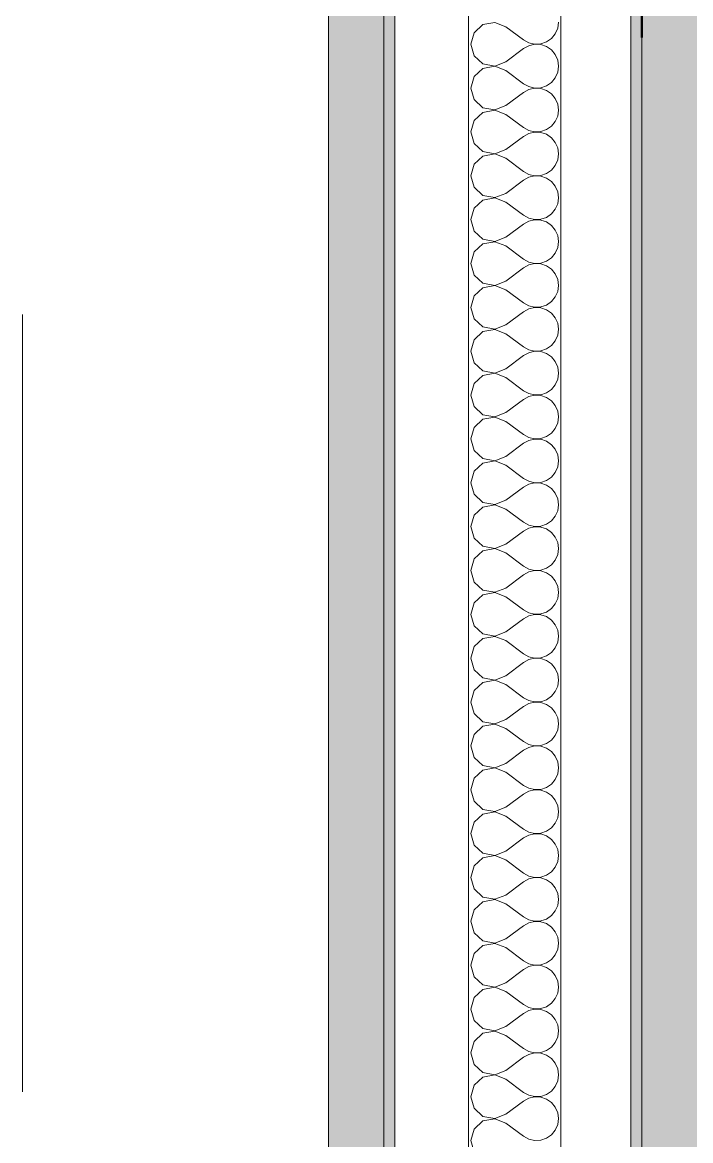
# Model space of a CAD drawing. Header units: millimetres. Extents: x -48147 to 1428745, y -495156 to 18123.
# Drawn here: x 1375173 to 1375628, y -475525 to -474764 of the extents above; entities that cross this region are included whole.
import ezdxf
from ezdxf.enums import TextEntityAlignment as Align

# ---------------------------------------------------------------- set-up
doc = ezdxf.new("R2010")
doc.units = ezdxf.units.MM
doc.header["$MEASUREMENT"] = 0
doc.linetypes.add('Double Dashed', pattern=[1093.611073, 529.166651, -211.666656, 141.111112, -211.666656])
doc.linetypes.add('Wipeout_Contour', pattern=[1000, 0, -1000])
for name, color, linetype in [('New_A-15-MG_Structural_Grid_Phase_2', 7, 'Continuous'), ('New_A-20-M_Ceiling', 7, 'Continuous'), ('New_A-25-M_Wall_Int', 7, 'Continuous')]:
    doc.layers.add(name, color=color, linetype=linetype)
for name, color, linetype, lineweight, true_color in [('New_A-15-MG_Structural_Grid_Phase_2_Pen_No__222', 7, 'Continuous', 13, 0x65af33), ('New_A-20-M_Ceiling_Pen_No__107', 7, 'Continuous', 15, 0xa6a6a6), ('New_A-20-M_Ceiling_Pen_No__29', 7, 'Continuous', 50, 0x2a2a2a), ('New_A-25-M_Wall_Int_Pen_No__107', 7, 'Continuous', 15, 0xa6a6a6)]:
    doc.layers.add(name, color=color, linetype=linetype, lineweight=lineweight, true_color=true_color)
doc.layers.add('New_A-25-M_Wall_Int_Pen_No__1', color=7, linetype='Continuous', lineweight=13)
doc.styles.add('GENERATED_STYLE_2', font='')
doc.styles.get('GENERATED_STYLE_2').set_extended_font_data('Swis721 BT')

# ---------------------------------------------------------------- blocks, each defined once
blk = doc.blocks.new('*X47', base_point=(1341556.51, -489898.95))
at = {"layer": 'New_A-25-M_Wall_Int_Pen_No__107', "linetype": 'Continuous'}
for p, q in [((1375486.92, -474765.1), (1375480.9, -474770.6)), ((1375494.93, -474763.59), (1375486.92, -474765.1)), ((1375502.55, -474766.51), (1375494.93, -474763.59)), ((1375502.55, -474766.51), (1375514.49, -474775.47)), ((1375537.81, -474767.6), (1375538.37, -474763.53)), ((1375480.9, -474770.6), (1375478.67, -474778.45)), ((1375533.52, -474774.54), (1375536.14, -474771.37)), ((1375536.14, -474771.37), (1375537.81, -474767.6)), ((1375478.67, -474778.45), (1375480.9, -474786.3)), ((1375502.55, -474790.39), (1375514.49, -474781.44)), ((1375514.49, -474775.47), (1375518.09, -474777.46)), ((1375518.09, -474779.45), (1375514.49, -474781.44)), ((1375518.09, -474777.46), (1375522.11, -474778.39)), ((1375522.11, -474778.51), (1375518.09, -474779.45)), ((1375522.11, -474778.39), (1375526.22, -474778.19)), ((1375526.22, -474778.71), (1375522.11, -474778.51)), ((1375526.22, -474778.19), (1375530.12, -474776.88)), ((1375530.12, -474780.03), (1375526.22, -474778.71)), ((1375530.12, -474776.88), (1375533.52, -474774.54)), ((1375533.52, -474782.36), (1375530.12, -474780.03)), ((1375480.9, -474786.3), (1375486.92, -474791.8)), ((1375536.14, -474785.53), (1375533.52, -474782.36)), ((1375537.81, -474789.3), (1375536.14, -474785.53)), ((1375538.37, -474793.38), (1375537.81, -474789.3)), ((1375486.92, -474794.96), (1375480.9, -474800.46)), ((1375486.92, -474791.8), (1375494.93, -474793.32)), ((1375494.93, -474793.44), (1375486.92, -474794.96)), ((1375494.93, -474793.32), (1375502.55, -474790.39)), ((1375502.55, -474796.37), (1375494.93, -474793.44)), ((1375502.55, -474796.37), (1375514.49, -474805.32)), ((1375537.81, -474797.46), (1375538.37, -474793.38)), ((1375480.9, -474800.46), (1375478.67, -474808.31)), ((1375530.12, -474806.73), (1375533.52, -474804.4)), ((1375533.52, -474804.4), (1375536.14, -474801.23)), ((1375536.14, -474801.23), (1375537.81, -474797.46)), ((1375478.67, -474808.31), (1375480.9, -474816.15)), ((1375502.55, -474820.25), (1375514.49, -474811.29)), ((1375514.49, -474805.32), (1375518.09, -474807.31)), ((1375518.09, -474809.3), (1375514.49, -474811.29)), ((1375518.09, -474807.31), (1375522.11, -474808.25)), ((1375522.11, -474808.37), (1375518.09, -474809.3)), ((1375522.11, -474808.25), (1375526.22, -474808.05)), ((1375526.22, -474808.57), (1375522.11, -474808.37)), ((1375526.22, -474808.05), (1375530.12, -474806.73)), ((1375530.12, -474809.88), (1375526.22, -474808.57)), ((1375533.52, -474812.22), (1375530.12, -474809.88)), ((1375536.14, -474815.39), (1375533.52, -474812.22)), ((1375480.9, -474816.15), (1375486.92, -474821.66)), ((1375537.81, -474819.15), (1375536.14, -474815.39)), ((1375538.37, -474823.23), (1375537.81, -474819.15)), ((1375486.92, -474824.81), (1375480.9, -474830.31)), ((1375486.92, -474821.66), (1375494.93, -474823.17)), ((1375494.93, -474823.29), (1375486.92, -474824.81)), ((1375494.93, -474823.17), (1375502.55, -474820.25)), ((1375502.55, -474826.22), (1375494.93, -474823.29)), ((1375502.55, -474826.22), (1375514.49, -474835.18)), ((1375536.14, -474831.08), (1375537.81, -474827.31)), ((1375537.81, -474827.31), (1375538.37, -474823.23)), ((1375480.9, -474830.31), (1375478.67, -474838.16)), ((1375514.49, -474835.18), (1375518.09, -474837.17)), ((1375530.12, -474836.59), (1375533.52, -474834.25)), ((1375533.52, -474834.25), (1375536.14, -474831.08)), ((1375478.67, -474838.16), (1375480.9, -474846.01)), ((1375502.55, -474850.1), (1375514.49, -474841.15)), ((1375518.09, -474839.15), (1375514.49, -474841.15)), ((1375518.09, -474837.17), (1375522.11, -474838.1)), ((1375522.11, -474838.22), (1375518.09, -474839.15)), ((1375522.11, -474838.1), (1375526.22, -474837.9)), ((1375526.22, -474838.42), (1375522.11, -474838.22)), ((1375526.22, -474837.9), (1375530.12, -474836.59)), ((1375530.12, -474839.74), (1375526.22, -474838.42)), ((1375533.52, -474842.07), (1375530.12, -474839.74)), ((1375536.14, -474845.24), (1375533.52, -474842.07)), ((1375480.9, -474846.01), (1375486.92, -474851.51)), ((1375494.93, -474853.03), (1375502.55, -474850.1)), ((1375537.81, -474849.01), (1375536.14, -474845.24)), ((1375538.37, -474853.09), (1375537.81, -474849.01)), ((1375486.92, -474854.66), (1375480.9, -474860.17)), ((1375486.92, -474851.51), (1375494.93, -474853.03)), ((1375494.93, -474853.15), (1375486.92, -474854.66)), ((1375502.55, -474856.07), (1375494.93, -474853.15)), ((1375502.55, -474856.07), (1375514.49, -474865.03)), ((1375536.14, -474860.94), (1375537.81, -474857.17)), ((1375537.81, -474857.17), (1375538.37, -474853.09)), ((1375480.9, -474860.17), (1375478.67, -474868.02)), ((1375514.49, -474865.03), (1375518.09, -474867.02)), ((1375530.12, -474866.44), (1375533.52, -474864.11)), ((1375533.52, -474864.11), (1375536.14, -474860.94)), ((1375478.67, -474868.02), (1375480.9, -474875.86)), ((1375502.55, -474879.96), (1375514.49, -474871)), ((1375518.09, -474869.01), (1375514.49, -474871)), ((1375518.09, -474867.02), (1375522.11, -474867.95)), ((1375522.11, -474868.08), (1375518.09, -474869.01)), ((1375522.11, -474867.95), (1375526.22, -474867.76)), ((1375526.22, -474868.28), (1375522.11, -474868.08)), ((1375526.22, -474867.76), (1375530.12, -474866.44)), ((1375530.12, -474869.59), (1375526.22, -474868.28)), ((1375533.52, -474871.92), (1375530.12, -474869.59)), ((1375536.14, -474875.09), (1375533.52, -474871.92)), ((1375480.9, -474875.86), (1375486.92, -474881.37)), ((1375494.93, -474882.88), (1375502.55, -474879.96)), ((1375537.81, -474878.86), (1375536.14, -474875.09)), ((1375538.37, -474882.94), (1375537.81, -474878.86)), ((1375486.92, -474884.52), (1375480.9, -474890.02)), ((1375486.92, -474881.37), (1375494.93, -474882.88)), ((1375494.93, -474883), (1375486.92, -474884.52)), ((1375502.55, -474885.93), (1375494.93, -474883)), ((1375502.55, -474885.93), (1375514.49, -474894.88)), ((1375536.14, -474890.79), (1375537.81, -474887.02)), ((1375537.81, -474887.02), (1375538.37, -474882.94)), ((1375480.9, -474890.02), (1375478.67, -474897.87)), ((1375514.49, -474894.88), (1375518.09, -474896.88)), ((1375530.12, -474896.29), (1375533.52, -474893.96)), ((1375533.52, -474893.96), (1375536.14, -474890.79)), ((1375478.67, -474897.87), (1375480.9, -474905.72)), ((1375502.55, -474909.81), (1375514.49, -474900.85)), ((1375518.09, -474898.86), (1375514.49, -474900.85)), ((1375518.09, -474896.88), (1375522.11, -474897.81)), ((1375522.11, -474897.93), (1375518.09, -474898.86)), ((1375522.11, -474897.81), (1375526.22, -474897.61)), ((1375526.22, -474898.13), (1375522.11, -474897.93)), ((1375526.22, -474897.61), (1375530.12, -474896.29)), ((1375530.12, -474899.45), (1375526.22, -474898.13)), ((1375533.52, -474901.78), (1375530.12, -474899.45)), ((1375536.14, -474904.95), (1375533.52, -474901.78)), ((1375480.9, -474905.72), (1375486.92, -474911.22)), ((1375486.92, -474911.22), (1375494.93, -474912.74)), ((1375494.93, -474912.74), (1375502.55, -474909.81)), ((1375537.81, -474908.72), (1375536.14, -474904.95)), ((1375538.37, -474912.8), (1375537.81, -474908.72)), ((1375486.92, -474914.37), (1375480.9, -474919.88)), ((1375494.93, -474912.86), (1375486.92, -474914.37)), ((1375502.55, -474915.78), (1375494.93, -474912.86)), ((1375502.55, -474915.78), (1375514.49, -474924.74)), ((1375536.14, -474920.64), (1375537.81, -474916.88)), ((1375537.81, -474916.88), (1375538.37, -474912.8)), ((1375480.9, -474919.88), (1375478.67, -474927.72)), ((1375514.49, -474924.74), (1375518.09, -474926.73)), ((1375526.22, -474927.46), (1375530.12, -474926.15)), ((1375530.12, -474926.15), (1375533.52, -474923.82)), ((1375533.52, -474923.82), (1375536.14, -474920.64)), ((1375478.67, -474927.72), (1375480.9, -474935.57)), ((1375502.55, -474939.67), (1375514.49, -474930.71)), ((1375518.09, -474928.72), (1375514.49, -474930.71)), ((1375518.09, -474926.73), (1375522.11, -474927.66)), ((1375522.11, -474927.78), (1375518.09, -474928.72)), ((1375522.11, -474927.66), (1375526.22, -474927.46)), ((1375526.22, -474927.98), (1375522.11, -474927.78)), ((1375530.12, -474929.3), (1375526.22, -474927.98)), ((1375533.52, -474931.63), (1375530.12, -474929.3)), ((1375536.14, -474934.8), (1375533.52, -474931.63)), ((1375480.9, -474935.57), (1375486.92, -474941.08)), ((1375486.92, -474941.08), (1375494.93, -474942.59)), ((1375494.93, -474942.59), (1375502.55, -474939.67)), ((1375537.81, -474938.57), (1375536.14, -474934.8)), ((1375538.37, -474942.65), (1375537.81, -474938.57)), ((1375486.92, -474944.23), (1375480.9, -474949.73)), ((1375494.93, -474942.71), (1375486.92, -474944.23)), ((1375502.55, -474945.64), (1375494.93, -474942.71)), ((1375502.55, -474945.64), (1375514.49, -474954.59)), ((1375536.14, -474950.5), (1375537.81, -474946.73)), ((1375537.81, -474946.73), (1375538.37, -474942.65)), ((1375480.9, -474949.73), (1375478.67, -474957.58)), ((1375514.49, -474954.59), (1375518.09, -474956.59)), ((1375518.09, -474956.59), (1375522.11, -474957.52)), ((1375526.22, -474957.32), (1375530.12, -474956)), ((1375530.12, -474956), (1375533.52, -474953.67)), ((1375533.52, -474953.67), (1375536.14, -474950.5)), ((1375478.67, -474957.58), (1375480.9, -474965.43)), ((1375502.55, -474969.52), (1375514.49, -474960.56)), ((1375518.09, -474958.57), (1375514.49, -474960.56)), ((1375522.11, -474957.64), (1375518.09, -474958.57)), ((1375522.11, -474957.52), (1375526.22, -474957.32)), ((1375526.22, -474957.84), (1375522.11, -474957.64)), ((1375530.12, -474959.15), (1375526.22, -474957.84)), ((1375533.52, -474961.49), (1375530.12, -474959.15)), ((1375536.14, -474964.66), (1375533.52, -474961.49)), ((1375537.81, -474968.43), (1375536.14, -474964.66)), ((1375480.9, -474965.43), (1375486.92, -474970.93)), ((1375486.92, -474970.93), (1375494.93, -474972.44)), ((1375494.93, -474972.44), (1375502.55, -474969.52)), ((1375538.37, -474972.51), (1375537.81, -474968.43)), ((1375480.9, -474979.58), (1375478.67, -474987.43)), ((1375486.92, -474974.08), (1375480.9, -474979.58)), ((1375494.93, -474972.57), (1375486.92, -474974.08)), ((1375502.55, -474975.49), (1375494.93, -474972.57)), ((1375502.55, -474975.49), (1375514.49, -474984.45)), ((1375536.14, -474980.35), (1375537.81, -474976.58)), ((1375537.81, -474976.58), (1375538.37, -474972.51)), ((1375478.67, -474987.43), (1375480.9, -474995.28)), ((1375514.49, -474984.45), (1375518.09, -474986.44)), ((1375518.09, -474986.44), (1375522.11, -474987.37)), ((1375522.11, -474987.49), (1375518.09, -474988.42)), ((1375522.11, -474987.37), (1375526.22, -474987.17)), ((1375526.22, -474987.69), (1375522.11, -474987.49)), ((1375526.22, -474987.17), (1375530.12, -474985.86)), ((1375530.12, -474985.86), (1375533.52, -474983.52)), ((1375533.52, -474983.52), (1375536.14, -474980.35)), ((1375502.55, -474999.37), (1375514.49, -474990.42)), ((1375518.09, -474988.42), (1375514.49, -474990.42)), ((1375530.12, -474989.01), (1375526.22, -474987.69)), ((1375533.52, -474991.34), (1375530.12, -474989.01)), ((1375536.14, -474994.51), (1375533.52, -474991.34)), ((1375537.81, -474998.28), (1375536.14, -474994.51)), ((1375480.9, -474995.28), (1375486.92, -475000.78)), ((1375486.92, -475000.78), (1375494.93, -475002.3)), ((1375494.93, -475002.42), (1375486.92, -475003.94)), ((1375494.93, -475002.3), (1375502.55, -474999.37)), ((1375502.55, -475005.34), (1375494.93, -475002.42)), ((1375538.37, -475002.36), (1375537.81, -474998.28)), ((1375537.81, -475006.44), (1375538.37, -475002.36)), ((1375480.9, -475009.44), (1375478.67, -475017.29)), ((1375486.92, -475003.94), (1375480.9, -475009.44)), ((1375502.55, -475005.34), (1375514.49, -475014.3)), ((1375533.52, -475013.38), (1375536.14, -475010.21)), ((1375536.14, -475010.21), (1375537.81, -475006.44)), ((1375478.67, -475017.29), (1375480.9, -475025.13)), ((1375514.49, -475014.3), (1375518.09, -475016.29)), ((1375518.09, -475016.29), (1375522.11, -475017.23)), ((1375522.11, -475017.35), (1375518.09, -475018.28)), ((1375522.11, -475017.23), (1375526.22, -475017.03)), ((1375526.22, -475017.55), (1375522.11, -475017.35)), ((1375526.22, -475017.03), (1375530.12, -475015.71)), ((1375530.12, -475018.86), (1375526.22, -475017.55)), ((1375530.12, -475015.71), (1375533.52, -475013.38)), ((1375480.9, -475025.13), (1375486.92, -475030.64)), ((1375502.55, -475029.23), (1375514.49, -475020.27)), ((1375518.09, -475018.28), (1375514.49, -475020.27)), ((1375533.52, -475021.19), (1375530.12, -475018.86)), ((1375536.14, -475024.37), (1375533.52, -475021.19)), ((1375537.81, -475028.13), (1375536.14, -475024.37)), ((1375486.92, -475030.64), (1375494.93, -475032.15)), ((1375494.93, -475032.27), (1375486.92, -475033.79)), ((1375494.93, -475032.15), (1375502.55, -475029.23)), ((1375502.55, -475035.2), (1375494.93, -475032.27)), ((1375538.37, -475032.21), (1375537.81, -475028.13)), ((1375537.81, -475036.29), (1375538.37, -475032.21)), ((1375480.9, -475039.29), (1375478.67, -475047.14)), ((1375486.92, -475033.79), (1375480.9, -475039.29)), ((1375502.55, -475035.2), (1375514.49, -475044.16)), ((1375533.52, -475043.23), (1375536.14, -475040.06)), ((1375536.14, -475040.06), (1375537.81, -475036.29)), ((1375478.67, -475047.14), (1375480.9, -475054.99)), ((1375514.49, -475044.16), (1375518.09, -475046.15)), ((1375518.09, -475048.13), (1375514.49, -475050.13)), ((1375518.09, -475046.15), (1375522.11, -475047.08)), ((1375522.11, -475047.2), (1375518.09, -475048.13)), ((1375522.11, -475047.08), (1375526.22, -475046.88)), ((1375526.22, -475047.4), (1375522.11, -475047.2)), ((1375526.22, -475046.88), (1375530.12, -475045.56)), ((1375530.12, -475048.72), (1375526.22, -475047.4)), ((1375530.12, -475045.56), (1375533.52, -475043.23)), ((1375480.9, -475054.99), (1375486.92, -475060.49)), ((1375502.55, -475059.08), (1375514.49, -475050.13)), ((1375533.52, -475051.05), (1375530.12, -475048.72)), ((1375536.14, -475054.22), (1375533.52, -475051.05)), ((1375537.81, -475057.99), (1375536.14, -475054.22)), ((1375486.92, -475063.64), (1375480.9, -475069.15)), ((1375486.92, -475060.49), (1375494.93, -475062.01)), ((1375494.93, -475062.13), (1375486.92, -475063.64)), ((1375494.93, -475062.01), (1375502.55, -475059.08)), ((1375502.55, -475065.05), (1375494.93, -475062.13)), ((1375538.37, -475062.07), (1375537.81, -475057.99)), ((1375537.81, -475066.15), (1375538.37, -475062.07)), ((1375480.9, -475069.15), (1375478.67, -475077)), ((1375502.55, -475065.05), (1375514.49, -475074.01)), ((1375533.52, -475073.09), (1375536.14, -475069.92)), ((1375536.14, -475069.92), (1375537.81, -475066.15)), ((1375478.67, -475077), (1375480.9, -475084.84)), ((1375514.49, -475074.01), (1375518.09, -475076)), ((1375518.09, -475077.99), (1375514.49, -475079.98)), ((1375518.09, -475076), (1375522.11, -475076.93)), ((1375522.11, -475077.06), (1375518.09, -475077.99)), ((1375522.11, -475076.93), (1375526.22, -475076.74)), ((1375526.22, -475077.25), (1375522.11, -475077.06)), ((1375526.22, -475076.74), (1375530.12, -475075.42)), ((1375530.12, -475078.57), (1375526.22, -475077.25)), ((1375530.12, -475075.42), (1375533.52, -475073.09)), ((1375533.52, -475080.9), (1375530.12, -475078.57)), ((1375480.9, -475084.84), (1375486.92, -475090.35)), ((1375502.55, -475088.94), (1375514.49, -475079.98)), ((1375536.14, -475084.07), (1375533.52, -475080.9)), ((1375537.81, -475087.84), (1375536.14, -475084.07)), ((1375486.92, -475093.5), (1375480.9, -475099)), ((1375486.92, -475090.35), (1375494.93, -475091.86)), ((1375494.93, -475091.98), (1375486.92, -475093.5)), ((1375494.93, -475091.86), (1375502.55, -475088.94)), ((1375502.55, -475094.91), (1375494.93, -475091.98)), ((1375538.37, -475091.92), (1375537.81, -475087.84)), ((1375537.81, -475096), (1375538.37, -475091.92)), ((1375480.9, -475099), (1375478.67, -475106.85)), ((1375502.55, -475094.91), (1375514.49, -475103.86)), ((1375533.52, -475102.94), (1375536.14, -475099.77)), ((1375536.14, -475099.77), (1375537.81, -475096)), ((1375478.67, -475106.85), (1375480.9, -475114.7)), ((1375514.49, -475103.86), (1375518.09, -475105.86)), ((1375518.09, -475107.84), (1375514.49, -475109.83)), ((1375518.09, -475105.86), (1375522.11, -475106.79)), ((1375522.11, -475106.91), (1375518.09, -475107.84)), ((1375522.11, -475106.79), (1375526.22, -475106.59)), ((1375526.22, -475107.11), (1375522.11, -475106.91)), ((1375526.22, -475106.59), (1375530.12, -475105.27)), ((1375530.12, -475108.43), (1375526.22, -475107.11)), ((1375530.12, -475105.27), (1375533.52, -475102.94)), ((1375533.52, -475110.76), (1375530.12, -475108.43)), ((1375480.9, -475114.7), (1375486.92, -475120.2)), ((1375502.55, -475118.79), (1375514.49, -475109.83)), ((1375536.14, -475113.93), (1375533.52, -475110.76)), ((1375537.81, -475117.7), (1375536.14, -475113.93)), ((1375486.92, -475123.35), (1375480.9, -475128.86)), ((1375486.92, -475120.2), (1375494.93, -475121.72)), ((1375494.93, -475121.84), (1375486.92, -475123.35)), ((1375494.93, -475121.72), (1375502.55, -475118.79)), ((1375502.55, -475124.76), (1375494.93, -475121.84)), ((1375538.37, -475121.78), (1375537.81, -475117.7)), ((1375537.81, -475125.86), (1375538.37, -475121.78)), ((1375480.9, -475128.86), (1375478.67, -475136.7)), ((1375502.55, -475124.76), (1375514.49, -475133.72)), ((1375533.52, -475132.8), (1375536.14, -475129.62)), ((1375536.14, -475129.62), (1375537.81, -475125.86)), ((1375478.67, -475136.7), (1375480.9, -475144.55)), ((1375502.55, -475148.65), (1375514.49, -475139.69)), ((1375514.49, -475133.72), (1375518.09, -475135.71)), ((1375518.09, -475137.7), (1375514.49, -475139.69)), ((1375518.09, -475135.71), (1375522.11, -475136.64)), ((1375522.11, -475136.76), (1375518.09, -475137.7)), ((1375522.11, -475136.64), (1375526.22, -475136.44)), ((1375526.22, -475136.96), (1375522.11, -475136.76)), ((1375526.22, -475136.44), (1375530.12, -475135.13)), ((1375530.12, -475138.28), (1375526.22, -475136.96)), ((1375530.12, -475135.13), (1375533.52, -475132.8)), ((1375533.52, -475140.61), (1375530.12, -475138.28)), ((1375480.9, -475144.55), (1375486.92, -475150.05)), ((1375536.14, -475143.78), (1375533.52, -475140.61)), ((1375537.81, -475147.55), (1375536.14, -475143.78)), ((1375486.92, -475153.21), (1375480.9, -475158.71)), ((1375486.92, -475150.05), (1375494.93, -475151.57)), ((1375494.93, -475151.69), (1375486.92, -475153.21)), ((1375494.93, -475151.57), (1375502.55, -475148.65)), ((1375502.55, -475154.62), (1375494.93, -475151.69)), ((1375502.55, -475154.62), (1375514.49, -475163.57)), ((1375538.37, -475151.63), (1375537.81, -475147.55)), ((1375537.81, -475155.71), (1375538.37, -475151.63)), ((1375480.9, -475158.71), (1375478.67, -475166.56)), ((1375530.12, -475164.98), (1375533.52, -475162.65)), ((1375533.52, -475162.65), (1375536.14, -475159.48)), ((1375536.14, -475159.48), (1375537.81, -475155.71)), ((1375478.67, -475166.56), (1375480.9, -475174.41)), ((1375502.55, -475178.5), (1375514.49, -475169.54)), ((1375514.49, -475163.57), (1375518.09, -475165.57)), ((1375518.09, -475167.55), (1375514.49, -475169.54)), ((1375518.09, -475165.57), (1375522.11, -475166.5)), ((1375522.11, -475166.62), (1375518.09, -475167.55)), ((1375522.11, -475166.5), (1375526.22, -475166.3)), ((1375526.22, -475166.82), (1375522.11, -475166.62)), ((1375526.22, -475166.3), (1375530.12, -475164.98)), ((1375530.12, -475168.13), (1375526.22, -475166.82)), ((1375533.52, -475170.47), (1375530.12, -475168.13)), ((1375480.9, -475174.41), (1375486.92, -475179.91)), ((1375536.14, -475173.64), (1375533.52, -475170.47)), ((1375537.81, -475177.41), (1375536.14, -475173.64)), ((1375538.37, -475181.48), (1375537.81, -475177.41)), ((1375486.92, -475183.06), (1375480.9, -475188.56)), ((1375486.92, -475179.91), (1375494.93, -475181.42)), ((1375494.93, -475181.55), (1375486.92, -475183.06)), ((1375494.93, -475181.42), (1375502.55, -475178.5)), ((1375502.55, -475184.47), (1375494.93, -475181.55)), ((1375502.55, -475184.47), (1375514.49, -475193.43)), ((1375537.81, -475185.56), (1375538.37, -475181.48)), ((1375480.9, -475188.56), (1375478.67, -475196.41)), ((1375530.12, -475194.84), (1375533.52, -475192.5)), ((1375533.52, -475192.5), (1375536.14, -475189.33)), ((1375536.14, -475189.33), (1375537.81, -475185.56)), ((1375478.67, -475196.41), (1375480.9, -475204.26)), ((1375502.55, -475208.35), (1375514.49, -475199.4)), ((1375514.49, -475193.43), (1375518.09, -475195.42)), ((1375518.09, -475197.4), (1375514.49, -475199.4)), ((1375518.09, -475195.42), (1375522.11, -475196.35)), ((1375522.11, -475196.47), (1375518.09, -475197.4)), ((1375522.11, -475196.35), (1375526.22, -475196.15)), ((1375526.22, -475196.67), (1375522.11, -475196.47)), ((1375526.22, -475196.15), (1375530.12, -475194.84)), ((1375530.12, -475197.99), (1375526.22, -475196.67)), ((1375533.52, -475200.32), (1375530.12, -475197.99)), ((1375536.14, -475203.49), (1375533.52, -475200.32)), ((1375480.9, -475204.26), (1375486.92, -475209.76)), ((1375537.81, -475207.26), (1375536.14, -475203.49)), ((1375538.37, -475211.34), (1375537.81, -475207.26)), ((1375486.92, -475212.92), (1375480.9, -475218.42)), ((1375486.92, -475209.76), (1375494.93, -475211.28)), ((1375494.93, -475211.4), (1375486.92, -475212.92)), ((1375494.93, -475211.28), (1375502.55, -475208.35)), ((1375502.55, -475214.32), (1375494.93, -475211.4)), ((1375502.55, -475214.32), (1375514.49, -475223.28)), ((1375536.14, -475219.19), (1375537.81, -475215.42)), ((1375537.81, -475215.42), (1375538.37, -475211.34)), ((1375480.9, -475218.42), (1375478.67, -475226.27)), ((1375514.49, -475223.28), (1375518.09, -475225.27)), ((1375530.12, -475224.69), (1375533.52, -475222.36)), ((1375533.52, -475222.36), (1375536.14, -475219.19)), ((1375478.67, -475226.27), (1375480.9, -475234.11)), ((1375502.55, -475238.21), (1375514.49, -475229.25)), ((1375518.09, -475227.26), (1375514.49, -475229.25)), ((1375518.09, -475225.27), (1375522.11, -475226.21)), ((1375522.11, -475226.33), (1375518.09, -475227.26)), ((1375522.11, -475226.21), (1375526.22, -475226.01)), ((1375526.22, -475226.53), (1375522.11, -475226.33)), ((1375526.22, -475226.01), (1375530.12, -475224.69)), ((1375530.12, -475227.84), (1375526.22, -475226.53)), ((1375533.52, -475230.17), (1375530.12, -475227.84)), ((1375536.14, -475233.35), (1375533.52, -475230.17)), ((1375480.9, -475234.11), (1375486.92, -475239.62)), ((1375494.93, -475241.13), (1375502.55, -475238.21)), ((1375537.81, -475237.11), (1375536.14, -475233.35)), ((1375538.37, -475241.19), (1375537.81, -475237.11)), ((1375486.92, -475242.77), (1375480.9, -475248.27)), ((1375486.92, -475239.62), (1375494.93, -475241.13)), ((1375494.93, -475241.25), (1375486.92, -475242.77)), ((1375502.55, -475244.18), (1375494.93, -475241.25)), ((1375502.55, -475244.18), (1375514.49, -475253.14)), ((1375536.14, -475249.04), (1375537.81, -475245.27)), ((1375537.81, -475245.27), (1375538.37, -475241.19)), ((1375480.9, -475248.27), (1375478.67, -475256.12)), ((1375514.49, -475253.14), (1375518.09, -475255.13)), ((1375530.12, -475254.54), (1375533.52, -475252.21)), ((1375533.52, -475252.21), (1375536.14, -475249.04)), ((1375478.67, -475256.12), (1375480.9, -475263.97)), ((1375502.55, -475268.06), (1375514.49, -475259.11)), ((1375518.09, -475257.11), (1375514.49, -475259.11)), ((1375518.09, -475255.13), (1375522.11, -475256.06)), ((1375522.11, -475256.18), (1375518.09, -475257.11)), ((1375522.11, -475256.06), (1375526.22, -475255.86)), ((1375526.22, -475256.38), (1375522.11, -475256.18)), ((1375526.22, -475255.86), (1375530.12, -475254.54)), ((1375530.12, -475257.7), (1375526.22, -475256.38)), ((1375533.52, -475260.03), (1375530.12, -475257.7)), ((1375536.14, -475263.2), (1375533.52, -475260.03)), ((1375480.9, -475263.97), (1375486.92, -475269.47)), ((1375494.93, -475270.99), (1375502.55, -475268.06)), ((1375537.81, -475266.97), (1375536.14, -475263.2)), ((1375538.37, -475271.05), (1375537.81, -475266.97)), ((1375486.92, -475272.62), (1375480.9, -475278.13)), ((1375486.92, -475269.47), (1375494.93, -475270.99)), ((1375494.93, -475271.11), (1375486.92, -475272.62)), ((1375502.55, -475274.03), (1375494.93, -475271.11)), ((1375502.55, -475274.03), (1375514.49, -475282.99)), ((1375536.14, -475278.9), (1375537.81, -475275.13)), ((1375537.81, -475275.13), (1375538.37, -475271.05)), ((1375480.9, -475278.13), (1375478.67, -475285.97)), ((1375514.49, -475282.99), (1375518.09, -475284.98)), ((1375526.22, -475285.71), (1375530.12, -475284.4)), ((1375530.12, -475284.4), (1375533.52, -475282.07)), ((1375533.52, -475282.07), (1375536.14, -475278.9)), ((1375478.67, -475285.97), (1375480.9, -475293.82)), ((1375502.55, -475297.92), (1375514.49, -475288.96)), ((1375518.09, -475286.97), (1375514.49, -475288.96)), ((1375518.09, -475284.98), (1375522.11, -475285.91)), ((1375522.11, -475286.04), (1375518.09, -475286.97)), ((1375522.11, -475285.91), (1375526.22, -475285.71)), ((1375526.22, -475286.23), (1375522.11, -475286.04)), ((1375530.12, -475287.55), (1375526.22, -475286.23)), ((1375533.52, -475289.88), (1375530.12, -475287.55)), ((1375536.14, -475293.05), (1375533.52, -475289.88)), ((1375480.9, -475293.82), (1375486.92, -475299.33)), ((1375486.92, -475299.33), (1375494.93, -475300.84)), ((1375494.93, -475300.84), (1375502.55, -475297.92)), ((1375537.81, -475296.82), (1375536.14, -475293.05)), ((1375538.37, -475300.9), (1375537.81, -475296.82)), ((1375486.92, -475302.48), (1375480.9, -475307.98)), ((1375494.93, -475300.96), (1375486.92, -475302.48)), ((1375502.55, -475303.89), (1375494.93, -475300.96)), ((1375502.55, -475303.89), (1375514.49, -475312.84)), ((1375536.14, -475308.75), (1375537.81, -475304.98)), ((1375537.81, -475304.98), (1375538.37, -475300.9)), ((1375480.9, -475307.98), (1375478.67, -475315.83)), ((1375514.49, -475312.84), (1375518.09, -475314.84)), ((1375518.09, -475314.84), (1375522.11, -475315.77)), ((1375526.22, -475315.57), (1375530.12, -475314.25)), ((1375530.12, -475314.25), (1375533.52, -475311.92)), ((1375533.52, -475311.92), (1375536.14, -475308.75)), ((1375478.67, -475315.83), (1375480.9, -475323.68)), ((1375502.55, -475327.77), (1375514.49, -475318.81)), ((1375518.09, -475316.82), (1375514.49, -475318.81)), ((1375522.11, -475315.89), (1375518.09, -475316.82)), ((1375522.11, -475315.77), (1375526.22, -475315.57)), ((1375526.22, -475316.09), (1375522.11, -475315.89)), ((1375530.12, -475317.4), (1375526.22, -475316.09)), ((1375533.52, -475319.74), (1375530.12, -475317.4)), ((1375536.14, -475322.91), (1375533.52, -475319.74)), ((1375480.9, -475323.68), (1375486.92, -475329.18)), ((1375486.92, -475329.18), (1375494.93, -475330.7)), ((1375494.93, -475330.7), (1375502.55, -475327.77)), ((1375537.81, -475326.68), (1375536.14, -475322.91)), ((1375538.37, -475330.76), (1375537.81, -475326.68)), ((1375486.92, -475332.33), (1375480.9, -475337.84)), ((1375494.93, -475330.82), (1375486.92, -475332.33)), ((1375502.55, -475333.74), (1375494.93, -475330.82)), ((1375502.55, -475333.74), (1375514.49, -475342.7)), ((1375536.14, -475338.6), (1375537.81, -475334.84)), ((1375537.81, -475334.84), (1375538.37, -475330.76)), ((1375480.9, -475337.84), (1375478.67, -475345.68)), ((1375514.49, -475342.7), (1375518.09, -475344.69)), ((1375518.09, -475344.69), (1375522.11, -475345.62)), ((1375526.22, -475345.42), (1375530.12, -475344.11)), ((1375530.12, -475344.11), (1375533.52, -475341.78)), ((1375533.52, -475341.78), (1375536.14, -475338.6)), ((1375478.67, -475345.68), (1375480.9, -475353.53)), ((1375502.55, -475357.63), (1375514.49, -475348.67)), ((1375518.09, -475346.68), (1375514.49, -475348.67)), ((1375522.11, -475345.74), (1375518.09, -475346.68)), ((1375522.11, -475345.62), (1375526.22, -475345.42)), ((1375526.22, -475345.94), (1375522.11, -475345.74)), ((1375530.12, -475347.26), (1375526.22, -475345.94)), ((1375533.52, -475349.59), (1375530.12, -475347.26)), ((1375536.14, -475352.76), (1375533.52, -475349.59)), ((1375537.81, -475356.53), (1375536.14, -475352.76)), ((1375480.9, -475353.53), (1375486.92, -475359.03)), ((1375486.92, -475359.03), (1375494.93, -475360.55)), ((1375494.93, -475360.55), (1375502.55, -475357.63)), ((1375538.37, -475360.61), (1375537.81, -475356.53)), ((1375480.9, -475367.69), (1375478.67, -475375.54)), ((1375486.92, -475362.19), (1375480.9, -475367.69)), ((1375494.93, -475360.67), (1375486.92, -475362.19)), ((1375502.55, -475363.6), (1375494.93, -475360.67)), ((1375502.55, -475363.6), (1375514.49, -475372.55)), ((1375536.14, -475368.46), (1375537.81, -475364.69)), ((1375537.81, -475364.69), (1375538.37, -475360.61)), ((1375478.67, -475375.54), (1375480.9, -475383.39)), ((1375514.49, -475372.55), (1375518.09, -475374.55)), ((1375518.09, -475374.55), (1375522.11, -475375.48)), ((1375522.11, -475375.6), (1375518.09, -475376.53)), ((1375522.11, -475375.48), (1375526.22, -475375.28)), ((1375526.22, -475375.8), (1375522.11, -475375.6)), ((1375526.22, -475375.28), (1375530.12, -475373.96)), ((1375530.12, -475377.11), (1375526.22, -475375.8)), ((1375530.12, -475373.96), (1375533.52, -475371.63)), ((1375533.52, -475371.63), (1375536.14, -475368.46)), ((1375480.9, -475383.39), (1375486.92, -475388.89)), ((1375502.55, -475387.48), (1375514.49, -475378.52)), ((1375518.09, -475376.53), (1375514.49, -475378.52)), ((1375533.52, -475379.45), (1375530.12, -475377.11)), ((1375536.14, -475382.62), (1375533.52, -475379.45)), ((1375537.81, -475386.39), (1375536.14, -475382.62)), ((1375486.92, -475388.89), (1375494.93, -475390.4)), ((1375494.93, -475390.53), (1375486.92, -475392.04)), ((1375494.93, -475390.4), (1375502.55, -475387.48)), ((1375502.55, -475393.45), (1375494.93, -475390.53)), ((1375538.37, -475390.46), (1375537.81, -475386.39)), ((1375537.81, -475394.54), (1375538.37, -475390.46)), ((1375480.9, -475397.54), (1375478.67, -475405.39)), ((1375486.92, -475392.04), (1375480.9, -475397.54)), ((1375502.55, -475393.45), (1375514.49, -475402.41)), ((1375533.52, -475401.48), (1375536.14, -475398.31)), ((1375536.14, -475398.31), (1375537.81, -475394.54)), ((1375478.67, -475405.39), (1375480.9, -475413.24)), ((1375514.49, -475402.41), (1375518.09, -475404.4)), ((1375518.09, -475404.4), (1375522.11, -475405.33)), ((1375522.11, -475405.45), (1375518.09, -475406.38)), ((1375522.11, -475405.33), (1375526.22, -475405.13)), ((1375526.22, -475405.65), (1375522.11, -475405.45)), ((1375526.22, -475405.13), (1375530.12, -475403.82)), ((1375530.12, -475406.97), (1375526.22, -475405.65)), ((1375530.12, -475403.82), (1375533.52, -475401.48)), ((1375480.9, -475413.24), (1375486.92, -475418.74)), ((1375502.55, -475417.33), (1375514.49, -475408.38)), ((1375518.09, -475406.38), (1375514.49, -475408.38)), ((1375533.52, -475409.3), (1375530.12, -475406.97)), ((1375536.14, -475412.47), (1375533.52, -475409.3)), ((1375537.81, -475416.24), (1375536.14, -475412.47)), ((1375486.92, -475418.74), (1375494.93, -475420.26)), ((1375494.93, -475420.38), (1375486.92, -475421.89)), ((1375494.93, -475420.26), (1375502.55, -475417.33)), ((1375502.55, -475423.3), (1375494.93, -475420.38)), ((1375538.37, -475420.32), (1375537.81, -475416.24)), ((1375537.81, -475424.4), (1375538.37, -475420.32)), ((1375480.9, -475427.4), (1375478.67, -475435.25)), ((1375486.92, -475421.89), (1375480.9, -475427.4)), ((1375502.55, -475423.3), (1375514.49, -475432.26)), ((1375533.52, -475431.34), (1375536.14, -475428.17)), ((1375536.14, -475428.17), (1375537.81, -475424.4)), ((1375478.67, -475435.25), (1375480.9, -475443.09)), ((1375514.49, -475432.26), (1375518.09, -475434.25)), ((1375518.09, -475436.24), (1375514.49, -475438.23)), ((1375518.09, -475434.25), (1375522.11, -475435.19)), ((1375522.11, -475435.31), (1375518.09, -475436.24)), ((1375522.11, -475435.19), (1375526.22, -475434.99)), ((1375526.22, -475435.51), (1375522.11, -475435.31)), ((1375526.22, -475434.99), (1375530.12, -475433.67)), ((1375530.12, -475436.82), (1375526.22, -475435.51)), ((1375530.12, -475433.67), (1375533.52, -475431.34)), ((1375480.9, -475443.09), (1375486.92, -475448.6)), ((1375502.55, -475447.19), (1375514.49, -475438.23)), ((1375533.52, -475439.15), (1375530.12, -475436.82)), ((1375536.14, -475442.33), (1375533.52, -475439.15)), ((1375537.81, -475446.09), (1375536.14, -475442.33)), ((1375486.92, -475451.75), (1375480.9, -475457.25)), ((1375486.92, -475448.6), (1375494.93, -475450.11)), ((1375494.93, -475450.23), (1375486.92, -475451.75)), ((1375494.93, -475450.11), (1375502.55, -475447.19)), ((1375502.55, -475453.16), (1375494.93, -475450.23)), ((1375538.37, -475450.17), (1375537.81, -475446.09)), ((1375537.81, -475454.25), (1375538.37, -475450.17)), ((1375480.9, -475457.25), (1375478.67, -475465.1)), ((1375502.55, -475453.16), (1375514.49, -475462.11)), ((1375533.52, -475461.19), (1375536.14, -475458.02)), ((1375536.14, -475458.02), (1375537.81, -475454.25)), ((1375478.67, -475465.1), (1375480.9, -475472.95)), ((1375514.49, -475462.11), (1375518.09, -475464.11)), ((1375518.09, -475466.09), (1375514.49, -475468.09)), ((1375518.09, -475464.11), (1375522.11, -475465.04)), ((1375522.11, -475465.16), (1375518.09, -475466.09)), ((1375522.11, -475465.04), (1375526.22, -475464.84)), ((1375526.22, -475465.36), (1375522.11, -475465.16)), ((1375526.22, -475464.84), (1375530.12, -475463.52)), ((1375530.12, -475466.68), (1375526.22, -475465.36)), ((1375530.12, -475463.52), (1375533.52, -475461.19)), ((1375533.52, -475469.01), (1375530.12, -475466.68)), ((1375480.9, -475472.95), (1375486.92, -475478.45)), ((1375502.55, -475477.04), (1375514.49, -475468.09)), ((1375536.14, -475472.18), (1375533.52, -475469.01)), ((1375537.81, -475475.95), (1375536.14, -475472.18)), ((1375486.92, -475481.6), (1375480.9, -475487.11)), ((1375486.92, -475478.45), (1375494.93, -475479.97)), ((1375494.93, -475480.09), (1375486.92, -475481.6)), ((1375494.93, -475479.97), (1375502.55, -475477.04)), ((1375502.55, -475483.01), (1375494.93, -475480.09)), ((1375538.37, -475480.03), (1375537.81, -475475.95)), ((1375537.81, -475484.11), (1375538.37, -475480.03)), ((1375480.9, -475487.11), (1375478.67, -475494.95)), ((1375502.55, -475483.01), (1375514.49, -475491.97)), ((1375533.52, -475491.05), (1375536.14, -475487.88)), ((1375536.14, -475487.88), (1375537.81, -475484.11)), ((1375478.67, -475494.95), (1375480.9, -475502.8)), ((1375514.49, -475491.97), (1375518.09, -475493.96)), ((1375518.09, -475495.95), (1375514.49, -475497.94)), ((1375518.09, -475493.96), (1375522.11, -475494.89)), ((1375522.11, -475495.01), (1375518.09, -475495.95)), ((1375522.11, -475494.89), (1375526.22, -475494.69)), ((1375526.22, -475495.21), (1375522.11, -475495.01)), ((1375526.22, -475494.69), (1375530.12, -475493.38)), ((1375530.12, -475496.53), (1375526.22, -475495.21)), ((1375530.12, -475493.38), (1375533.52, -475491.05)), ((1375533.52, -475498.86), (1375530.12, -475496.53)), ((1375480.9, -475502.8), (1375486.92, -475508.31)), ((1375502.55, -475506.9), (1375514.49, -475497.94)), ((1375536.14, -475502.03), (1375533.52, -475498.86)), ((1375537.81, -475505.8), (1375536.14, -475502.03)), ((1375486.92, -475511.46), (1375480.9, -475516.96)), ((1375486.92, -475508.31), (1375494.93, -475509.82)), ((1375494.93, -475509.94), (1375486.92, -475511.46)), ((1375494.93, -475509.82), (1375502.55, -475506.9)), ((1375502.55, -475512.87), (1375494.93, -475509.94)), ((1375538.37, -475509.88), (1375537.81, -475505.8)), ((1375537.81, -475513.96), (1375538.37, -475509.88)), ((1375480.9, -475516.96), (1375478.67, -475524.81)), ((1375502.55, -475512.87), (1375514.49, -475521.82)), ((1375533.52, -475520.9), (1375536.14, -475517.73)), ((1375536.14, -475517.73), (1375537.81, -475513.96)), ((1375478.67, -475524.81), (1375480.9, -475532.66)), ((1375514.49, -475521.82), (1375518.09, -475523.82)), ((1375518.09, -475523.82), (1375522.11, -475524.75)), ((1375522.11, -475524.75), (1375526.22, -475524.55)), ((1375526.22, -475524.55), (1375530.12, -475523.23)), ((1375530.12, -475523.23), (1375533.52, -475520.9))]:
    blk.add_line(p, q, dxfattribs=at)
blk = doc.blocks.new('Section Elem_25_2', base_point=(1341556.51, -489898.95))
at = {"layer": 'New_A-25-M_Wall_Int_Pen_No__107', "linetype": 'Continuous'}
for points in [[(1375381.88, -477748.95), (1375419.49, -477748.95), (1375419.49, -473913.37), (1375381.88, -473912.9)], [(1375595.04, -477748.95), (1375632.65, -477748.95), (1375632.65, -474773.95), (1375595.04, -474773.95)]]:
    blk.add_hatch(color=256, dxfattribs=at).paths.add_polyline_path(points)
at = {"layer": 'New_A-25-M_Wall_Int_Pen_No__107', "linetype": 'Continuous', "lineweight": 0, "true_color": 0x535353}
blk.add_hatch(color=251, dxfattribs=at).paths.add_polyline_path([(1375419.49, -477748.95), (1375427.02, -477748.95), (1375427.02, -473913.47), (1375419.49, -473913.37)])
at = {"layer": 'New_A-25-M_Wall_Int_Pen_No__1', "linetype": 'Continuous'}
for p, q in [((1375381.88, -473912.9), (1375381.88, -477748.95)), ((1375419.49, -473913.37), (1375419.49, -477748.95)), ((1375595.04, -474773.95), (1375595.04, -477748.95))]:
    blk.add_line(p, q, dxfattribs=at)
at = {"color": 254, "linetype": 'Wipeout_Contour', "lineweight": 0, "ltscale": 5821734.780558883}
blk.add_wipeout([(1375427.02, -477748.95), (1375477.17, -477748.95), (1375477.17, -473914.1), (1375427.02, -473913.47)], dxfattribs=at).dxf.layer = 'New_A-25-M_Wall_Int'
at = {"layer": 'New_A-25-M_Wall_Int_Pen_No__1', "linetype": 'Continuous'}
blk.add_line((1375427.02, -473913.47), (1375427.02, -477748.95), dxfattribs=at)
at = {"color": 254, "linetype": 'Wipeout_Contour', "lineweight": 0, "ltscale": 5821948.538273929}
blk.add_wipeout([(1375477.17, -477748.95), (1375539.87, -477748.95), (1375539.87, -473914.89), (1375477.17, -473914.1)], dxfattribs=at).dxf.layer = 'New_A-25-M_Wall_Int'
at = {"layer": 'New_A-25-M_Wall_Int_Pen_No__1', "linetype": 'Continuous'}
blk.add_line((1375477.17, -473914.1), (1375477.17, -477748.95), dxfattribs=at)
at = {"layer": 'New_A-25-M_Wall_Int'}
blk.add_blockref('*X47', (1341556.51, -489898.95), dxfattribs=at)
at = {"color": 254, "linetype": 'Wipeout_Contour', "lineweight": 0, "ltscale": 5822157.546546752}
blk.add_wipeout([(1375539.87, -477748.95), (1375587.51, -477748.95), (1375587.51, -473915.48), (1375539.87, -473914.89)], dxfattribs=at).dxf.layer = 'New_A-25-M_Wall_Int'
at = {"layer": 'New_A-25-M_Wall_Int_Pen_No__107', "linetype": 'Continuous', "lineweight": 0, "true_color": 0x535353}
blk.add_hatch(color=251, dxfattribs=at).paths.add_polyline_path([(1375587.51, -477748.95), (1375595.04, -477748.95), (1375595.04, -474773.95), (1375595.04, -474748.95), (1375595.04, -473915.58), (1375587.51, -473915.48)])
at = {"layer": 'New_A-25-M_Wall_Int_Pen_No__1', "linetype": 'Continuous'}
for p, q in [((1375539.87, -473914.89), (1375539.87, -477748.95)), ((1375587.51, -473915.48), (1375587.51, -477748.95))]:
    blk.add_line(p, q, dxfattribs=at)
blk = doc.blocks.new('Section Elem_265_2', base_point=(1341556.51, -489898.95))
at = {"layer": 'New_A-20-M_Ceiling_Pen_No__107', "linetype": 'Continuous'}
blk.add_hatch(color=256, dxfattribs=at).paths.add_polyline_path([(1375595.04, -474748.95), (1375595.04, -474773.95), (1380073.36, -474773.95), (1380073.36, -474748.95)])
at = {"layer": 'New_A-20-M_Ceiling_Pen_No__29', "linetype": 'Continuous'}
blk.add_line((1375595.04, -474748.95), (1375595.04, -474773.95), dxfattribs=at)
blk = doc.blocks.new('Standard grid marker[9]_2', base_point=(1375173.5, -468494.32))
at = {"layer": 'New_A-15-MG_Structural_Grid_Phase_2_Pen_No__222', "linetype": 'Double Dashed'}
blk.add_line((1375173.5, -469494.32), (1375173.5, -492898.95), dxfattribs=at)
at = {"layer": 'New_A-15-MG_Structural_Grid_Phase_2_Pen_No__222', "style": 'GENERATED_STYLE_2'}
for tag, p in [('AC_MarkerText_1_0', (1375173.5, -467950.93)), ('AC_MarkerText_1_1', (1375173.5, -494355.56))]:
    blk.add_attdef(tag, text='', height=350, rotation=360, dxfattribs=at).set_placement(p, align=Align.MIDDLE_CENTER)

msp = doc.modelspace()

# ---------------------------------------------------------------- block references
at = {"layer": 'New_A-25-M_Wall_Int'}
msp.add_blockref('Section Elem_25_2', (1341556.51, -489898.95), dxfattribs=at)

# ---------------------------------------------------------------- next in the draw order: block references
at = {"layer": 'New_A-15-MG_Structural_Grid_Phase_2', "color": 8, "linetype": 'Continuous', "lineweight": 15}
msp.add_blockref('Standard grid marker[9]_2', (1375173.5, -468494.32), dxfattribs=at)
at = {"layer": 'New_A-20-M_Ceiling'}
msp.add_blockref('Section Elem_265_2', (1341556.51, -489898.95), dxfattribs=at)

doc.saveas('drawing.dxf')
